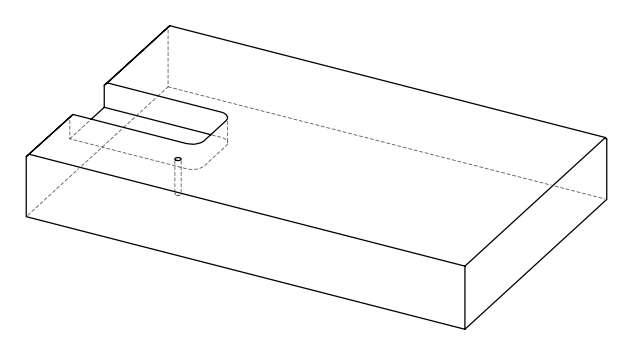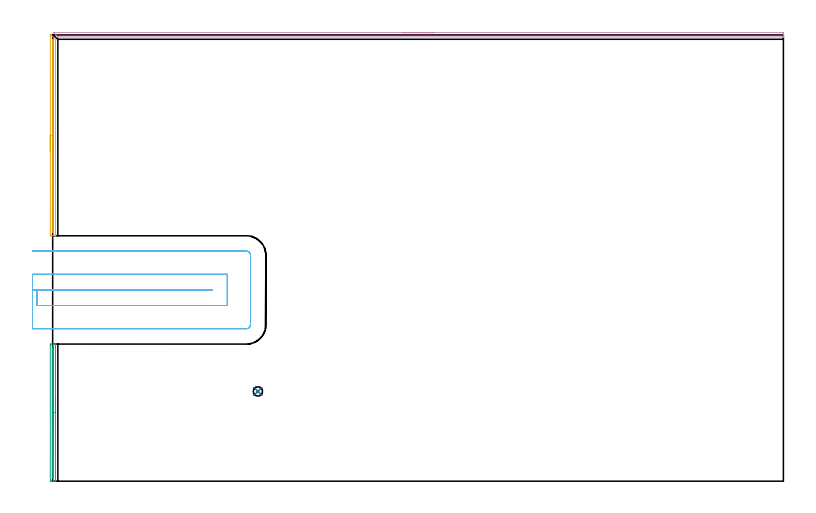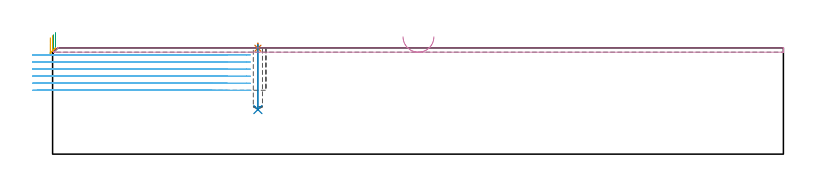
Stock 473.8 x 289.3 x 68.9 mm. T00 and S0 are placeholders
(PLAN: 6 operations, 3 tool changes, 19 min)
(1 SPOT_DRILL | STEP1POCKET | NXT0321_9005460120000 | 0.03 min | 1 mm3)
(2 DRILL_BLIND_HOLE_INTO_CENTER | STEP1POCKET | UGT0301_025 | 0.17 min | 1080 mm3)
(3 AREA_MILL | FG_CHAMFER_SURFACE | UGT0205_001 | 1.57 min | 528 mm3)
(4 AREA_MILL_1 | FG_CHAMFER_SURFACE_1 | UGT0205_001 | 3.94 min | 1858 mm3)
(5 AREA_MILL_2 | FG_CHAMFER_SURFACE_2 | UGT0205_001 | 2.21 min | 757 mm3)
(6 MILL_SLOT | SLOT_PARTIAL_RECTANGULAR | UGT0201_136 | Follow Part, ap 5, ae 75% | 11.09 min | 265134 mm3)
(TOOL NXT0321_9005460120000 | NC Spot Drill, 142deg, 12mm, Carbide, Uncoated | D12 PA142 FL30 Z2)
(TOOL UGT0301_025 | Twist Drill 6 mm | D6 PA118 FL57 Z2)
(TOOL UGT0205_001 | Chamfer Mill 20 x 3 x 45 deg. | D20 FL50 Z2)
(TOOL UGT0201_136 | Carbide End Mill 20.0 | D20 FL30 Z4)
(OP 1 SPOT_DRILL)
G17 G21 G94 G90
T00 M6
G54
G17 G0 G90 X133.1 Y58.2 S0 M3
G43 Z78.9 H0
G94 G81 G98 Z68.642 F250. R71.9
G80
M5
M2
(OP 2 DRILL_BLIND_HOLE_INTO_CENTER)
G17 G21 G94 G90
T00 M6
G54
G17 G0 G90 X133.1 Y58.2 S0 M3
G43 Z78.9 H0
G94 G81 G98 Z28.9 F250. R70.9
G80
M5
M2
(OP 3 AREA_MILL)
G17 G21 G94 G90
T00 M6
G54
G17 G0 G90 X1.9 Y54.45 S1061 M3
G43 Z78.9 H0
G94 G1 Y54.412 Z78.028 F250.
Y54.298 Z77.163
Y54.109 Z76.312
Y53.847 Z75.48
Y53.513 Z74.674
Y53.11 Z73.9
Y52.642 Z73.164
Y52.11 Z72.472
Y51.521 Z71.829
Y50.878 Z71.239
Y50.186 Z70.708
Y49.45 Z70.24
Y48.676 Z69.837
Y47.87 Z69.503
Y47.038 Z69.241
Y46.187 Z69.052
Y45.322 Z68.938
Y44.45 Z68.9
Y0.184
X1.898 Y0.01 Z68.889
X1.744 Y0.002 Z68.736
X1.584 Y0. Z68.583
X1.359 Z68.359
X0.638 Z67.633
X-0.599 Z66.398
X-1.115 Y0.001 Z65.88
X-1.342 Y0.004 Z65.653
X-1.492 Y0.01 Z65.504
X-1.496 Y0.242 Z65.501
X-1.5 Y0.631 Z65.5
X-1.499 Y88.269 Z65.501
X-1.496 Y88.658
X-1.491 Y88.89 Z65.504
X-1.115 Y88.9 Z65.88
X0.278 Z67.274
X0.638 Z67.633
X1.359 Z68.359
X1.584 Z68.583
X1.744 Y88.898 Z68.736
X1.897 Y88.89 Z68.889
X1.9 Y88.716 Z68.9
Y44.45
X0.486 Z67.486
X0.485 Y2.419 Z67.485
X0.484 Y2.346 Z67.484
X0.479 Y2.023 Z67.479
X0.167 Y2.006 Z67.167
X-0.018 Z66.982
X-0.052 Y2.01 Z66.948
X-0.079 Y2.016 Z66.921
X-0.08 Y2.059 Z66.92
X-0.085 Y2.263 Z66.916
Y2.419 Z66.915
X-0.086 Y3.003 Z66.914
X-0.085 Y86.324 Z66.915
X-0.083 Y86.481 Z66.917
X-0.079 Y86.771 Z66.921
X-0.068 Y86.89 Z66.932
X-0.005 Y86.893 Z66.995
X0.229 Y86.898 Z67.229
X0.418 Y86.894 Z67.418
X0.452 Y86.89 Z67.452
X0.479 Y86.884 Z67.479
X0.48 Y86.841 Z67.48
X0.484 Y86.638 Z67.484
X0.485 Y86.481 Z67.485
X0.486 Y86.325 Z67.486
Y44.45
Y43.578 Z67.524
Y42.714 Z67.638
Y41.862 Z67.826
Y41.03 Z68.089
Y40.224 Z68.423
Y39.45 Z68.825
Y38.714 Z69.294
Y38.022 Z69.825
Y37.379 Z70.415
Y36.79 Z71.058
Y36.259 Z71.75
Y35.79 Z72.486
Y35.387 Z73.26
Y35.053 Z74.066
Y34.791 Z74.898
Y34.602 Z75.749
Y34.488 Z76.614
Y34.45 Z77.486
G0 Z78.9
M5
M2
(OP 4 AREA_MILL_1)
G17 G21 G94 G90
T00 M6
G54
G17 G0 G90 X227.2 Y290.8 S1061 M3
G43 Z78.9 H0
Z76.1
G94 G1 X227.238 Z75.228 F250.
X227.352 Z74.363
X227.541 Z73.512
X227.803 Z72.68
X228.137 Z71.874
X228.54 Z71.1
X229.008 Z70.364
X229.539 Z69.672
X230.129 Z69.029
X230.772 Z68.44
X231.464 Z67.908
X232.2 Z67.44
X232.974 Z67.037
X233.78 Z66.703
X234.612 Z66.441
X235.463 Z66.252
X236.328 Z66.138
X237.2 Z66.1
X473.175
X473.363 Y290.798 Z66.102
X473.798 Y290.791 Z66.105
X473.8 Y290.638 Z66.259
Y289.4 Z67.495
Y288.694 Z68.205
Y288.409 Z68.49
X473.793 Y288.027 Z68.864
X473.79 Y288.003 Z68.888
X473.622 Y288. Z68.9
X3.906
X3.4 Y288.007 Z68.893
X3.385 Y288.015 Z68.885
X0.778 Y290.621 Z66.277
X0.674 Y290.729 Z66.169
X0.618 Y290.792 Z66.106
X0.743 Y290.799 Z66.101
X0.778 Y290.8 Z66.1
X237.2
X238.071 Z66.138
X238.936 Z66.252
X239.788 Z66.441
X240.62 Z66.703
X241.426 Z67.037
X242.2 Z67.44
X242.936 Z67.908
X243.628 Z68.44
X244.271 Z69.029
X244.86 Z69.672
X245.391 Z70.364
X245.86 Z71.1
X246.263 Z71.874
X246.597 Z72.68
X246.859 Z73.512
X247.048 Z74.363
X247.162 Z75.228
X247.2 Z76.1
G0 Z78.9
M5
M2
(OP 5 AREA_MILL_2)
G17 G21 G94 G90
T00 M6
G54
G17 G0 G90 X-1.5 Y214.2 S1061 M3
G43 Z78.9 H0
Z75.5
G94 G1 Y214.238 Z74.628 F250.
Y214.352 Z73.764
Y214.541 Z72.912
Y214.803 Z72.08
Y215.137 Z71.274
Y215.54 Z70.5
Y216.008 Z69.764
Y216.54 Z69.072
Y217.129 Z68.429
Y217.772 Z67.84
Y218.464 Z67.308
Y219.2 Z66.84
Y219.974 Z66.437
Y220.78 Z66.103
Y221.612 Z65.841
Y222.463 Z65.652
Y223.328 Z65.538
Y224.2 Z65.5
Y289.173
X-1.497 Y289.257 Z65.503
X-1.494 Y289.29 Z65.506
X-1.243 Y289.3 Z65.757
X-1.171 Z65.829
X-1.083 Z65.917
X-0.892 Y289.29 Z66.108
X-0.823 Y289.224 Z66.176
X-0.677 Y289.078 Z66.32
X-0.624 Y289.025 Z66.374
X1.843 Y286.556 Z68.842
X1.893 Y286.501 Z68.892
X1.9 Y286.058 Z68.9
Y159.227
X1.897 Y159.11 Z68.889
X1.792 Y159.102 Z68.784
X1.681 Y159.1 Z68.679
X1.016 Z68.015
X0.261 Z67.26
X-0.238 Z66.758
X-0.488 Z66.509
X-1.115 Z65.882
X-1.365 Z65.633
X-1.491 Y159.102 Z65.505
X-1.5 Y159.422 Z65.5
Y224.2
X-0.086 Z66.914
X-0.085 Y285.748 Z66.915
X-0.084 Y285.902 Z66.916
X-0.081 Y285.999 Z66.919
X-0.08 Y286.017 Z66.92
X-0.023 Y285.965 Z66.977
X0.065 Y285.882 Z67.065
X0.2 Y285.75 Z67.2
X0.268 Y285.681 Z67.268
X0.336 Y285.61 Z67.336
X0.472 Y285.466 Z67.472
X0.48 Y285.329 Z67.48
X0.484 Y285.168 Z67.484
X0.485 Y285.013 Z67.485
X0.486 Y284.433 Z67.486
Y161.39
X0.484 Y161.222 Z67.484
X0.481 Y161.139 Z67.481
X0.48 Y161.123 Z67.48
X0.463 Y161.11 Z67.463
X0.333 Y161.106 Z67.333
X0.105 Y161.104 Z67.105
X-0.026 Y161.11 Z66.974
X-0.079 Y161.132 Z66.921
X-0.083 Y161.294 Z66.917
X-0.084 Y161.452 Z66.916
X-0.086 Y162.032 Z66.914
Y224.2
Y225.072 Z66.952
Y225.936 Z67.066
Y226.788 Z67.255
Y227.62 Z67.517
Y228.426 Z67.851
Y229.2 Z68.254
Y229.936 Z68.723
Y230.628 Z69.254
Y231.271 Z69.843
Y231.86 Z70.486
Y232.391 Z71.178
Y232.86 Z71.914
Y233.263 Z72.688
Y233.597 Z73.494
Y233.859 Z74.326
Y234.048 Z75.178
Y234.162 Z76.043
Y234.2 Z76.914
G0 Z78.9
M5
M2
(OP 6 MILL_SLOT)
G17 G21 G94 G90
T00 M6
G54
G17 G0 G90 X-13. Y124.1 S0 M3
G43 Z78.9 H0
Z64.317
G94 G1 X-10. F250.
X103.3 F500.
Y123.9
X-10.
Y113.9
X113.3
Y134.1
X-10.
X-13. F250.
Y98.9
X-10.
X125.7 F500.
G3 X128.3 Y101.5 R2.6
G1 Y146.5
G3 X125.7 Y149.1 R2.6
G1 X-10.
X-13. F250.
G0 Y124.1 Z59.733
G1 X-10.
X103.3 F500.
Y123.9
X-10.
Y113.9
X113.3
Y134.1
X-10.
X-13. F250.
Y98.9
X-10.
X125.7 F500.
G3 X128.3 Y101.5 R2.6
G1 Y146.5
G3 X125.7 Y149.1 R2.6
G1 X-10.
X-13. F250.
G0 Y124.1 Z55.15
G1 X-10.
X103.3 F500.
Y123.9
X-10.
Y113.9
X113.3
Y134.1
X-10.
X-13. F250.
Y98.9
X-10.
X125.7 F500.
G3 X128.3 Y101.5 R2.6
G1 Y146.5
G3 X125.7 Y149.1 R2.6
G1 X-10.
X-13. F250.
G0 Y124.1 Z50.567
G1 X-10.
X103.3 F500.
Y123.9
X-10.
Y113.9
X113.3
Y134.1
X-10.
X-13. F250.
Y98.9
X-10.
X125.7 F500.
G3 X128.3 Y101.5 R2.6
G1 Y146.5
G3 X125.7 Y149.1 R2.6
G1 X-10.
X-13. F250.
G0 Y124.1 Z45.983
G1 X-10.
X103.3 F500.
Y123.9
X-10.
Y113.9
X113.3
Y134.1
X-10.
X-13. F250.
Y98.9
X-10.
X125.7 F500.
G3 X128.3 Y101.5 R2.6
G1 Y146.5
G3 X125.7 Y149.1 R2.6
G1 X-10.
X-13. F250.
G0 Y124.1 Z41.4
G1 X-10.
X103.3 F500.
Y123.9
X-10.
Y113.9
X113.3
Y134.1
X-10.
X-13. F250.
Y98.9
X-10.
X125.7 F500.
G3 X128.3 Y101.5 R2.6
G1 Y146.5
G3 X125.7 Y149.1 R2.6
G1 X-10.
X-13. F250.
G0 Z78.9
M5
M2
